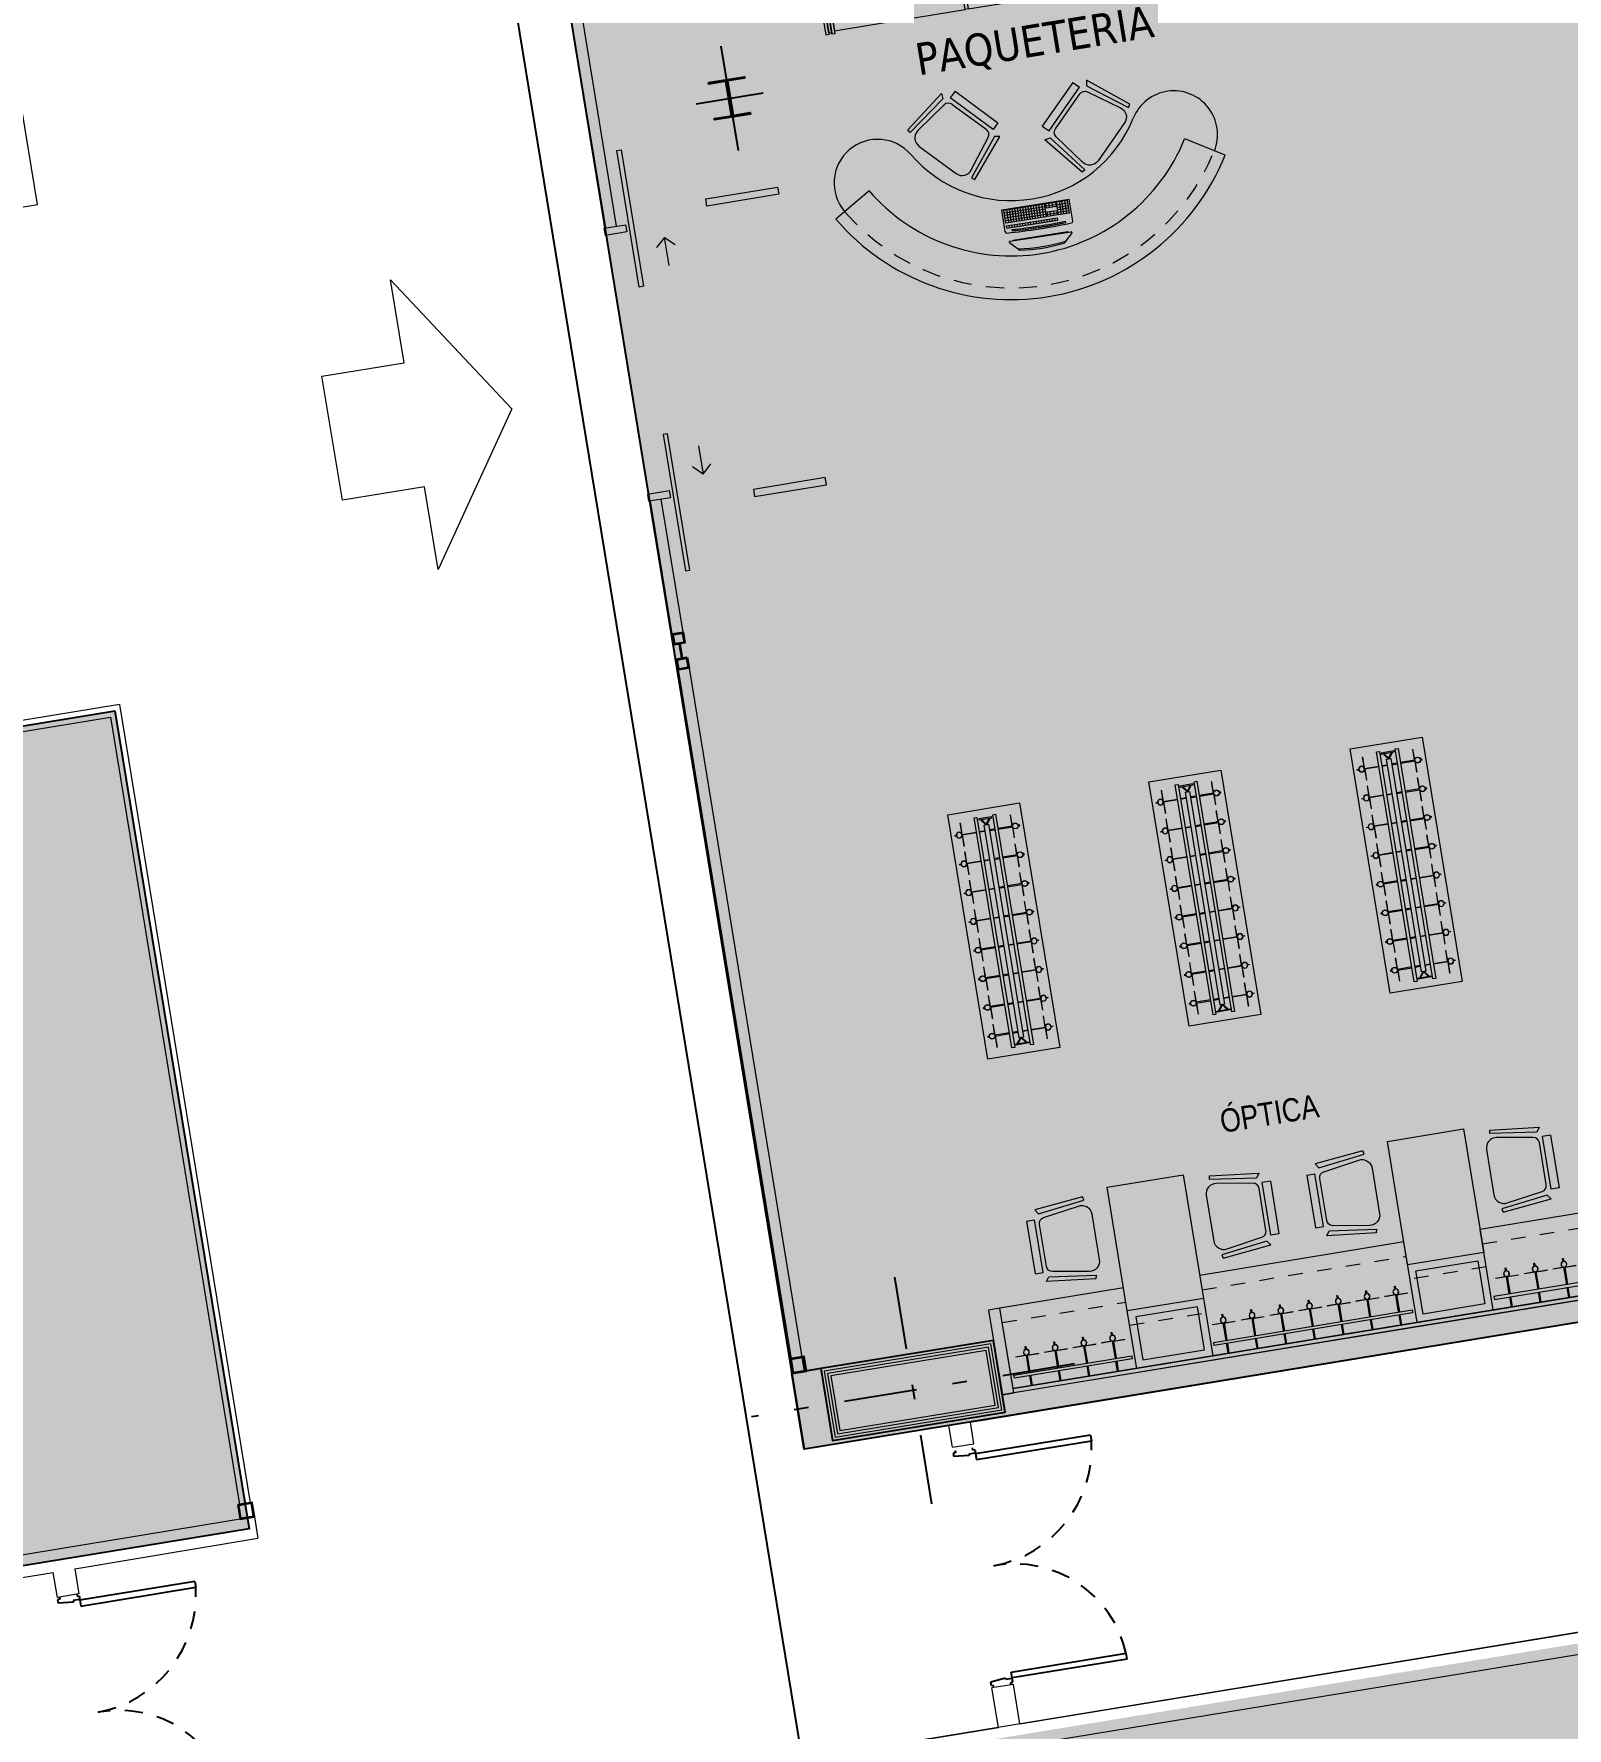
# Model space of a CAD drawing. Header units: metres. Extents: x 2 to 659295185, y -28 to 1124222152.
# Drawn here: x 655550.69 to 655561.21, y 1126580.83 to 1126592.46 of the extents above; entities that cross this region are included whole.
import ezdxf

# ---------------------------------------------------------------- set-up
doc = ezdxf.new("R2010")
doc.units = ezdxf.units.M
doc.header["$MEASUREMENT"] = 0
for name, pattern in [('CCSM_C1_CUERPO BJ$0$CONTINUA', [0]), ('CCSM_C1_CUERPO BJ$0$HIDDEN2', [0.1875, 0.125, -0.0625]), ('CCSM_C1_CUERPO CK$0$CONTINUA', [0]), ('CCSM_C1_CUERPO HP$0$CONTINUA', [0]), ('CCSM_XREF_ESTRUCTURA15$0$DASHDOT', [1, 0.5, -0.25, 0, -0.25]), ('CONTINUA', [0]), ('DASHDOT', [1, 0.5, -0.25, 0, -0.25]), ('HIDDEN', [0.375, 0.25, -0.125]), ('HIDDEN2', [0.1875, 0.125, -0.0625])]:
    doc.linetypes.add(name, pattern=pattern)
doc.layers.get('0').update_dxf_attribs({"linetype": 'CONTINUOUS'})
for name, color, linetype, lineweight in [('0-ESCALERAS', 100, 'CONTINUOUS', 9), ('LC-EQUIPOS', 12, 'CONTINUOUS', 13), ('LC-MUEBLE MADERA', 12, 'CONTINUOUS', 9), ('LC-TEXTOS', 12, 'CONTINUOUS', 13), ('LOCALES ASIGNADOS', 41, 'DASHDOT', 0), ('XREF_LAYOUT LOCATEL LA MARRON_31 03 08$0$LC-ACCESORIOS', 7, 'CONTINUOUS', 5)]:
    doc.layers.add(name, color=color, linetype=linetype, lineweight=lineweight)
for name, color, linetype in [('A-COLUMNAS MEZZ', 1, 'CONTINUA'), ('A-PARED', 2, 'CONTINUA'), ('CCSM_C1_CUERPO BJ$0$A-AREAS COMERCIALES', 151, 'CONTINUOUS'), ('CCSM_C1_CUERPO BJ$0$A-FRENTE DE LOCAL', 4, 'CONTINUOUS'), ('CCSM_C1_CUERPO BJ$0$A-PARED', 2, 'CCSM_C1_CUERPO BJ$0$CONTINUA'), ('CCSM_C1_CUERPO BJ$0$A-PUERTA', 5, 'CCSM_C1_CUERPO BJ$0$CONTINUA'), ('CCSM_C1_CUERPO CK$0$A-FRENTE DE LOCAL', 4, 'CONTINUOUS'), ('CCSM_C1_CUERPO CK$0$A-PARED', 2, 'CCSM_C1_CUERPO CK$0$CONTINUA'), ('CCSM_C1_CUERPO HP$0$A-MARCOS LOCALES', 4, 'CONTINUOUS'), ('CCSM_C1_CUERPO HP$0$A-PARED', 2, 'CCSM_C1_CUERPO HP$0$CONTINUA'), ('E-CB-COLUMNA', 2, 'CONTINUOUS'), ('E-eje columna', 9, 'CCSM_XREF_ESTRUCTURA15$0$DASHDOT'), ('PA', 2, 'CONTINUOUS'), ('TERRENO DE TABACALERA', 50, 'CONTINUOUS'), ('XREF_LAYOUT LOCATEL LA MARRON_31 03 08$0$CC-PUERTAS', 4, 'CONTINUOUS')]:
    doc.layers.add(name, color=color, linetype=linetype)
doc.styles.add('LAURA', font='ARIALN.TTF')
doc.styles.get("Standard").update_dxf_attribs({"font": 'tahoma.ttf'})

# ---------------------------------------------------------------- blocks, each defined once
blk = doc.blocks.new('CCSM_C1_CUERPO BJ$0$P. Doble 180+')
for p, q in [((-0.138, 1.75), (-0.153, 1.75)), ((-0.153, 1.75), (-0.153, 1.725)), ((-0.138, 1.765), (-0.138, 1.75)), ((-0.018, 1.765), (-0.018, 1.75)), ((-0.018, 1.75), (-0.003, 1.75)), ((-0.003, 1.75), (-0.003, 1.725)), ((-0.953, 1.72), (-0.153, 1.72)), ((-0.953, 1.72), (-0.953, 1.68)), ((-0.153, 1.68), (-0.953, 1.68)), ((-0.153, 1.725), (-0.108, 1.725)), ((-0.153, 1.72), (-0.153, 1.68)), ((-0.108, 1.715), (-0.003, 1.726)), ((-0.108, 1.725), (-0.108, 1.715)), ((-0.153, 0.201), (-0.953, 0.201)), ((-0.953, 0.161), (-0.953, 0.201)), ((-0.953, 0.161), (-0.953, 0.201)), ((-0.953, 0.161), (-0.153, 0.161)), ((-0.153, 0.161), (-0.153, 0.201)), ((-0.153, 0.156), (-0.108, 0.156)), ((-0.153, 0.131), (-0.153, 0.156)), ((-0.138, 0.131), (-0.153, 0.131)), ((-0.138, 0.116), (-0.138, 0.131)), ((-0.108, 0.166), (-0.003, 0.156)), ((-0.108, 0.156), (-0.108, 0.166)), ((-0.018, 0.116), (-0.018, 0.131)), ((-0.018, 0.131), (-0.003, 0.131)), ((-0.003, 0.131), (-0.003, 0.156))]:
    blk.add_line(p, q)
at = {"color": 8, "linetype": 'CCSM_C1_CUERPO BJ$0$HIDDEN2'}
for centre, radius, start, end in [((-0.168, 1.726), 0.786, 183.0679, 271.0767), ((-0.135, 0.118), 0.822, 91.2277, 174.0069)]:
    blk.add_arc(centre, radius, start, end, dxfattribs=at)
blk = doc.blocks.new('Columna')
at = {"layer": 'A-PARED', "color": 0, "linetype": 'DASHDOT', "ltscale": 1.5}
blk.add_line((492.48, -544.392), (492.48, -543.668), dxfattribs=at)
at = {"layer": 'A-PARED', "color": 0, "linetype": 'DASHDOT'}
blk.add_line((492.713, -544.03), (492.246, -544.03), dxfattribs=at)
at = {"layer": 'A-PARED', "color": 6, "ltscale": 0.01}
blk.add_lwpolyline([(492.605, -544.16), (492.355, -544.16), (492.355, -544.15), (492.475, -544.15), (492.475, -543.91), (492.355, -543.91), (492.355, -543.9), (492.605, -543.9), (492.605, -543.91), (492.485, -543.91), (492.485, -544.15), (492.605, -544.15)], close=True, dxfattribs=at)
blk = doc.blocks.new('COLUM REC 120x50 mid')
blk.add_lwpolyline([(-0.25, 0.6), (-0.25, -0.6), (0.25, -0.6), (0.25, 0.6)], close=True)
at = {"layer": 'E-eje columna'}
for p, q in [((0, 1.124), (0, -1.124)), ((-0.789, 0), (0.789, 0))]:
    blk.add_line(p, q, dxfattribs=at)
blk = doc.blocks.new('4X4')
at = {"layer": 'CCSM_C1_CUERPO HP$0$A-MARCOS LOCALES'}
for points in [[(72.9, -0.215), (73, -0.215), (73, -0.115), (72.9, -0.115)], [(72.905, -0.21), (72.995, -0.21), (72.995, -0.12), (72.905, -0.12)]]:
    blk.add_lwpolyline(points, close=True, dxfattribs=at)
blk = doc.blocks.new('TUBO3X3')
at = {"layer": 'CCSM_C1_CUERPO HP$0$A-MARCOS LOCALES'}
for points in [[(-0.05, 0.012), (0.025, 0.012), (0.025, 0.087), (-0.05, 0.087)], [(-0.045, 0.017), (0.02, 0.017), (0.02, 0.082), (-0.045, 0.082)]]:
    blk.add_lwpolyline(points, close=True, dxfattribs=at)
blk = doc.blocks.new('SEPARADOR MINILOCAL')
at = {"layer": 'CCSM_C1_CUERPO HP$0$A-MARCOS LOCALES'}
for p, q in [((0.538, -0.043), (0.638, -0.043)), ((0.538, -0.048), (0.638, -0.048))]:
    blk.add_line(p, q, dxfattribs=at)
for p in [(0.513, -0.095), (0.688, -0.095)]:
    blk.add_blockref('TUBO3X3', p, dxfattribs=at)
blk = doc.blocks.new('AA18B')
for p, q in [((-1, 0.406), (-0.875, 0.406)), ((-1, -0.406), (-1, 0.406)), ((-0.875, 0.406), (-0.875, -0.406)), ((-0.812, 0.325), (-0.812, -0.325)), ((-0.181, 0.506), (-0.734, 0.417)), ((0, -0.352), (0, 0.352)), ((-1, -0.406), (-0.875, -0.406)), ((-0.734, -0.417), (-0.181, -0.506))]:
    blk.add_line(p, q)
for centre, radius, start, end in [((-0.719, 0.325), 0.0938, 99.1102, 180), ((-0.156, 0.352), 0.156, 0, 99.1102), ((-0.719, -0.325), 0.0938, 180, 260.8898), ((-0.156, -0.352), 0.156, 260.8898, 0)]:
    blk.add_arc(centre, radius, start, end)
blk = doc.blocks.new('SILLAS')
for p, q in [((-0.126, 0.44), (-0.15, 0.435)), ((-0.15, 0.435), (-0.114, 0.097)), ((-0.083, 0.119), (-0.126, 0.44)), ((0.355, 0.119), (0.397, 0.44)), ((0.421, 0.435), (0.385, 0.097)), ((0.397, 0.44), (0.421, 0.435)), ((-0.114, 0.097), (-0.083, 0.119)), ((0.385, 0.097), (0.355, 0.119))]:
    blk.add_line(p, q)
at = {"extrusion": (0, 0, -1), "xscale": 0.4502390087509411, "yscale": 0.4502390087509411, "zscale": -0.4502390083395472, "rotation": 90}
blk.add_blockref('AA18B', (-0.136, 0.479), dxfattribs=at)
blk = doc.blocks.new('gancho')
for p, q in [((697.223, 1354.338, -1.254), (697.223, 1354.416, -1.254)), ((697.224, 1354.416, -1.254), (697.223, 1354.416, -1.254)), ((697.224, 1354.338, -1.254), (697.224, 1354.416, -1.254)), ((697.084, 1354.338, -1.254), (697.014, 1354.338, -1.254)), ((697.014, 1354.333, -1.254), (697.084, 1354.333, -1.254)), ((697.224, 1354.338, -1.254), (697.104, 1354.338, -1.254)), ((697.104, 1354.333, -1.254), (697.224, 1354.333, -1.254)), ((697.223, 1354.333, -1.254), (697.223, 1354.256, -1.254)), ((697.224, 1354.333, -1.254), (697.224, 1354.256, -1.254)), ((697.284, 1354.338, -1.254), (697.264, 1354.338, -1.254)), ((697.264, 1354.333, -1.254), (697.284, 1354.333, -1.254)), ((697.284, 1354.333, -1.254), (697.284, 1354.338, -1.254)), ((697.224, 1354.256, -1.254), (697.223, 1354.256, -1.254))]:
    blk.add_line(p, q)
for radius in [0.02, 0.019]:
    blk.add_circle((697.244, 1354.336, -1.254), radius)
blk = doc.blocks.new('optica mueble')
for p, q in [((118.161, 39.131), (119.021, 39.131)), ((118.161, 38.571), (118.161, 39.131)), ((119.021, 38.571), (119.021, 39.131)), ((119.551, 38.571), (119.551, 39.131)), ((119.551, 39.131), (120.971, 39.131)), ((121.501, 39.131), (122.361, 39.131)), ((122.361, 38.571), (122.361, 39.131)), ((121.501, 38.571), (121.501, 38.971)), ((118.161, 38.571), (122.361, 38.571))]:
    blk.add_line(p, q)
at = {"linetype": 'HIDDEN', "ltscale": 0.1}
for p, q in [((119.021, 39.031), (118.161, 39.031)), ((122.361, 39.031), (121.501, 39.031)), ((119.021, 38.871), (119.551, 38.871)), ((121.501, 38.871), (120.971, 38.871))]:
    blk.add_line(p, q, dxfattribs=at)
at = {"linetype": 'HIDDEN', "ltscale": 0.008}
blk.add_line((120.971, 39.031), (119.551, 39.031), dxfattribs=at)
for points in [[(119.021, 38.971), (119.551, 38.971), (119.551, 39.831), (119.021, 39.831)], [(120.971, 38.971), (121.501, 38.971), (121.501, 39.831), (120.971, 39.831)], [(118.081, 38.541), (118.081, 39.131), (118.161, 39.131), (118.161, 38.541)], [(122.361, 38.541), (122.361, 39.131), (122.441, 39.131), (122.441, 38.541)], [(118.181, 38.641), (118.181, 38.661), (119.001, 38.661), (119.001, 38.641)], [(120.951, 38.641), (120.951, 38.661), (119.571, 38.661), (119.571, 38.641)], [(122.341, 38.661), (121.521, 38.661), (121.521, 38.641), (122.341, 38.641)], [(122.361, 38.571), (118.161, 38.571), (118.161, 38.541), (122.361, 38.541)]]:
    blk.add_lwpolyline(points, close=True)
for points in [[(119.071, 38.921), (119.071, 38.621), (119.501, 38.621), (119.501, 38.921), (119.071, 38.921)], [(120.971, 38.971), (120.971, 38.571)], [(121.451, 38.921), (121.451, 38.621), (121.021, 38.621), (121.021, 38.921), (121.451, 38.921)]]:
    blk.add_lwpolyline(points)
for name, p, rotation in [('SILLAS', (118.409, 39.644, -1.046), 270), ('SILLAS', (120.359, 39.644, -1.046), 270), ('gancho', (1472.627, -658.442, 1.254), 90), ('gancho', (1472.827, -658.442, 1.254), 90), ('gancho', (1473.027, -658.442, 1.254), 90), ('gancho', (1473.227, -658.442, 1.254), 90), ('gancho', (1473.997, -658.442, 1.254), 90), ('gancho', (1474.197, -658.442, 1.254), 90), ('gancho', (1474.397, -658.442, 1.254), 90), ('gancho', (1474.597, -658.442, 1.254), 90), ('gancho', (1474.797, -658.442, 1.254), 90), ('gancho', (1474.997, -658.442, 1.254), 90), ('gancho', (1475.197, -658.442, 1.254), 90), ('gancho', (1475.967, -658.442, 1.254), 90), ('gancho', (1476.167, -658.442, 1.254), 90), ('gancho', (1476.367, -658.442, 1.254), 90), ('gancho', (1476.567, -658.442, 1.254), 90)]:
    blk.add_blockref(name, p, dxfattribs=dict(rotation=rotation))
at = {"xscale": -1, "rotation": 90}
for p in [(120.163, 39.644, -1.046), (122.113, 39.644, -1.046)]:
    blk.add_blockref('SILLAS', p, dxfattribs=at)
blk = doc.blocks.new('gancho2')
for p, q in [((699.232, 1358.376, -1.254), (699.227, 1358.376, -1.254)), ((699.227, 1358.376, -1.254), (699.227, 1358.365, -1.254)), ((699.232, 1358.365, -1.254), (699.232, 1358.376, -1.254)), ((699.227, 1358.326, -1.254), (699.149, 1358.326, -1.254)), ((699.149, 1358.326, -1.254), (699.149, 1358.325, -1.254)), ((699.227, 1358.325, -1.254), (699.149, 1358.325, -1.254)), ((699.227, 1358.326, -1.254), (699.227, 1358.226, -1.254)), ((699.232, 1358.326, -1.254), (699.309, 1358.326, -1.254)), ((699.232, 1358.226, -1.254), (699.232, 1358.326, -1.254)), ((699.232, 1358.325, -1.254), (699.309, 1358.325, -1.254)), ((699.309, 1358.326, -1.254), (699.309, 1358.325, -1.254)), ((699.227, 1358.206, -1.254), (699.227, 1358.166, -1.254)), ((699.232, 1358.166, -1.254), (699.232, 1358.206, -1.254))]:
    blk.add_line(p, q)
for radius in [0.02, 0.019]:
    blk.add_circle((699.229, 1358.346, -1.254), radius)
blk = doc.blocks.new('góndola paquetería')
for p, q in [((-1.631, -0.217), (-1.591, -0.247)), ((-1.631, -0.217), (-1.591, -0.247)), ((-0.072, -0.217), (-0.111, -0.247)), ((-0.072, -0.217), (-0.111, -0.247)), ((-1.631, -0.283), (-1.591, -0.253)), ((-1.631, -0.283), (-1.591, -0.253)), ((-0.072, -0.283), (-0.111, -0.253)), ((-0.072, -0.283), (-0.111, -0.253))]:
    blk.add_line(p, q)
for points in [[(0, 0), (0, -0.5), (-1.701, -0.5), (-1.701, 0)], [(0, 0), (0, -0.5), (-1.701, -0.5), (-1.701, 0)], [(-0.05, -0.175), (-0.05, -0.195), (-1.651, -0.195), (-1.651, -0.175)], [(-0.05, -0.175), (-0.05, -0.195), (-1.651, -0.195), (-1.651, -0.175)], [(-1.638, -0.205), (-1.638, -0.295), (-1.631, -0.295), (-1.631, -0.205)], [(-1.638, -0.205), (-1.638, -0.295), (-1.631, -0.295), (-1.631, -0.205)], [(-0.065, -0.205), (-0.065, -0.295), (-0.072, -0.295), (-0.072, -0.205)], [(-0.065, -0.205), (-0.065, -0.295), (-0.072, -0.295), (-0.072, -0.205)], [(-0.05, -0.305), (-0.05, -0.325), (-1.651, -0.325), (-1.651, -0.305)], [(-0.05, -0.305), (-0.05, -0.325), (-1.651, -0.325), (-1.651, -0.305)], [(-0.11, -0.235), (-0.11, -0.265), (-1.591, -0.265), (-1.591, -0.235)], [(-0.11, -0.235), (-0.11, -0.265), (-1.591, -0.265), (-1.591, -0.235)]]:
    blk.add_lwpolyline(points, close=True)
for points in [[(-1.631, -0.277), (-1.595, -0.25), (-1.631, -0.223)], [(-1.631, -0.277), (-1.595, -0.25), (-1.631, -0.223)], [(-0.072, -0.277), (-0.107, -0.25), (-0.072, -0.223)], [(-0.072, -0.277), (-0.107, -0.25), (-0.072, -0.223)]]:
    blk.add_lwpolyline(points)
at = {"extrusion": (0, 0, -1), "xscale": -1, "zscale": -1}
for p in [(700.779, -1358.401, -4.879), (700.779, -1358.401, -4.879), (700.579, -1358.401, -4.879), (700.579, -1358.401, -4.879), (700.379, -1358.401, -4.879), (700.379, -1358.401, -4.879), (700.179, -1358.401, -4.879), (700.179, -1358.401, -4.879)]:
    blk.add_blockref('gancho2', p, dxfattribs=at)
at = {"xscale": -1}
for p in [(698.479, -1358.401, 4.879), (698.479, -1358.401, 4.879), (698.678, -1358.401, 4.879), (698.678, -1358.401, 4.879), (698.878, -1358.401, 4.879), (698.878, -1358.401, 4.879), (699.078, -1358.401, 4.879), (699.078, -1358.401, 4.879)]:
    blk.add_blockref('gancho2', p, dxfattribs=at)
at = {"xscale": -1, "rotation": 180.0000000038204}
for p in [(-700.779, 1357.901, 4.879), (-700.779, 1357.901, 4.879), (-700.579, 1357.901, 4.879), (-700.579, 1357.901, 4.879), (-700.379, 1357.901, 4.879), (-700.379, 1357.901, 4.879), (-700.179, 1357.901, 4.879), (-700.179, 1357.901, 4.879)]:
    blk.add_blockref('gancho2', p, dxfattribs=at)
at = {"extrusion": (0, 0, -1), "xscale": -1, "zscale": -1, "rotation": 179.9999999961798}
for p in [(-698.479, 1357.901, -4.879), (-698.479, 1357.901, -4.879), (-698.678, 1357.901, -4.879), (-698.678, 1357.901, -4.879), (-698.878, 1357.901, -4.879), (-698.878, 1357.901, -4.879), (-699.078, 1357.901, -4.879), (-699.078, 1357.901, -4.879)]:
    blk.add_blockref('gancho2', p, dxfattribs=at)
blk = doc.blocks.new('SILLAS GRAL')
for p, q in [((-0.262, 0.411), (-0.286, 0.406)), ((-0.286, 0.406), (-0.249, 0.068)), ((-0.219, 0.09), (-0.262, 0.411)), ((0.219, 0.09), (0.262, 0.411)), ((0.286, 0.406), (0.249, 0.068)), ((0.262, 0.411), (0.286, 0.406)), ((-0.249, 0.068), (-0.219, 0.09)), ((0.249, 0.068), (0.219, 0.09))]:
    blk.add_line(p, q)
at = {"xscale": 0.4502390087582171, "yscale": 0.4502390087582171, "zscale": 0.4502390087582171, "rotation": 90}
blk.add_blockref('AA18B', (0, 0.45), dxfattribs=at)
blk = doc.blocks.new('pantalla y teclado')
at = {"layer": 'LC-EQUIPOS'}
for p, q in [((-0.216, -0.072), (-0.154, -0.01)), ((0.213, -0.08), (-0.213, -0.08)), ((-0.19, -0.085), (-0.19, -0.08)), ((0.19, -0.085), (-0.19, -0.085)), ((0.216, -0.072), (0.154, -0.01)), ((0.19, -0.085), (0.19, -0.08)), ((-0.22, -0.208), (-0.146, -0.208)), ((-0.22, -0.298), (-0.22, -0.208)), ((-0.146, -0.226), (-0.22, -0.226)), ((-0.202, -0.208), (-0.202, -0.298)), ((-0.186, -0.147), (-0.186, -0.157)), ((-0.183, -0.208), (-0.183, -0.298)), ((-0.168, -0.146), (-0.167, -0.156)), ((-0.165, -0.208), (-0.165, -0.298)), ((-0.149, -0.146), (-0.149, -0.156)), ((-0.146, -0.208), (-0.146, -0.298)), ((-0.137, -0.208), (-0.07, -0.208)), ((-0.137, -0.24), (-0.137, -0.208)), ((-0.07, -0.224), (-0.137, -0.224)), ((0.22, -0.173), (-0.135, -0.173)), ((-0.135, -0.173), (-0.135, -0.188)), ((0.22, -0.188), (-0.135, -0.188)), ((-0.13, -0.145), (-0.13, -0.155)), ((-0.116, -0.173), (-0.116, -0.188)), ((-0.115, -0.208), (-0.115, -0.24)), ((-0.112, -0.144), (-0.112, -0.154)), ((-0.098, -0.173), (-0.098, -0.188)), ((-0.093, -0.144), (-0.093, -0.154)), ((-0.092, -0.208), (-0.092, -0.24)), ((-0.079, -0.173), (-0.079, -0.188)), ((-0.075, -0.143), (-0.075, -0.153)), ((-0.07, -0.208), (-0.07, -0.24)), ((-0.06, -0.173), (-0.06, -0.188)), ((-0.06, -0.208), (0.22, -0.208)), ((-0.06, -0.298), (-0.06, -0.208)), ((0.22, -0.226), (-0.06, -0.226)), ((-0.056, -0.143), (-0.056, -0.153)), ((-0.042, -0.173), (-0.042, -0.188)), ((-0.042, -0.208), (-0.042, -0.298)), ((-0.038, -0.143), (-0.037, -0.153)), ((-0.023, -0.173), (-0.023, -0.188)), ((-0.023, -0.208), (-0.023, -0.298)), ((-0.019, -0.143), (-0.019, -0.153)), ((-0.004, -0.173), (-0.004, -0.188)), ((-0.004, -0.208), (-0.004, -0.298)), ((0, -0.143), (0, -0.153)), ((0.014, -0.173), (0.014, -0.188)), ((0.014, -0.208), (0.014, -0.298)), ((0.018, -0.143), (0.018, -0.153)), ((0.033, -0.173), (0.033, -0.188)), ((0.033, -0.208), (0.033, -0.298)), ((0.037, -0.143), (0.037, -0.153)), ((0.052, -0.173), (0.052, -0.188)), ((0.052, -0.208), (0.052, -0.298)), ((0.055, -0.143), (0.055, -0.153)), ((0.07, -0.173), (0.07, -0.188)), ((0.07, -0.208), (0.07, -0.298)), ((0.074, -0.143), (0.074, -0.153)), ((0.089, -0.173), (0.089, -0.188)), ((0.089, -0.208), (0.089, -0.298)), ((0.093, -0.144), (0.092, -0.154)), ((0.108, -0.173), (0.108, -0.188)), ((0.108, -0.208), (0.108, -0.298)), ((0.111, -0.144), (0.111, -0.154)), ((0.126, -0.173), (0.126, -0.188)), ((0.126, -0.208), (0.126, -0.298)), ((0.13, -0.145), (0.129, -0.155)), ((0.145, -0.173), (0.145, -0.188)), ((0.145, -0.208), (0.145, -0.298)), ((0.148, -0.146), (0.148, -0.156)), ((0.164, -0.173), (0.164, -0.188)), ((0.164, -0.208), (0.164, -0.298)), ((0.167, -0.146), (0.166, -0.156)), ((0.182, -0.173), (0.182, -0.188)), ((0.182, -0.208), (0.182, -0.298)), ((0.185, -0.147), (0.185, -0.157)), ((0.201, -0.173), (0.201, -0.188)), ((0.201, -0.208), (0.201, -0.298)), ((0.22, -0.173), (0.22, -0.188)), ((0.22, -0.208), (0.22, -0.298)), ((0.235, -0.303), (-0.235, -0.303)), ((-0.146, -0.244), (-0.22, -0.244)), ((-0.146, -0.262), (-0.22, -0.262)), ((-0.146, -0.28), (-0.22, -0.28)), ((-0.146, -0.298), (-0.22, -0.298)), ((-0.07, -0.24), (-0.137, -0.24)), ((-0.137, -0.266), (-0.07, -0.266)), ((-0.137, -0.298), (-0.137, -0.266)), ((-0.07, -0.282), (-0.137, -0.282)), ((-0.07, -0.298), (-0.137, -0.298)), ((-0.115, -0.266), (-0.115, -0.298)), ((-0.092, -0.266), (-0.092, -0.298)), ((-0.07, -0.266), (-0.07, -0.298)), ((0.22, -0.244), (-0.06, -0.244)), ((0.22, -0.262), (-0.06, -0.262)), ((0.22, -0.28), (-0.06, -0.28)), ((0.22, -0.298), (-0.06, -0.298))]:
    blk.add_line(p, q, dxfattribs=at)
for points in [[(-0.235, -0.149), (-0.235, -0.303)], [(0.235, -0.149), (0.235, -0.303)]]:
    blk.add_lwpolyline(points, dxfattribs=at)
for centre, radius, start, end in [((0, -1.228), 1.228, 82.7836, 97.2164), ((-0.213, -0.075), 0.005, 135, 270), ((0, -1.238), 1.228, 82.2419, 97.7581), ((0.213, -0.075), 0.005, 270, 45), ((-0.225, -0.149), 0.01, 93.3954, 180), ((0, -3.942), 3.809, 86.6046, 93.3954), ((0, -3.952), 3.809, 87.2046, 92.7954), ((0, -3.962), 3.809, 87.2119, 92.7881), ((0.225, -0.149), 0.01, 0, 86.6046)]:
    blk.add_arc(centre, radius, start, end, dxfattribs=at)
blk = doc.blocks.new('atencion al cliente')
at = {"elevation": 0.109}
for points in [[(1727.287, 1726.304), (1727.543, 1726.459)], [(1729.996, 1726.304), (1729.74, 1726.459)]]:
    blk.add_lwpolyline(points, dxfattribs=at)
for centre, radius, start, end in [((1727.611, 1726.501, 0.109), 0.3, 31.2871, 211.2871), ((1729.671, 1726.501, 0.109), 0.3, 328.7129, 148.7129), ((1728.641, 1727.127, 0.109), 0.905, 211.2871, 328.7129), ((1728.641, 1727.127, 0.109), 1.285, 211.2871, 328.7129), ((1728.641, 1727.127, 0.109), 1.585, 211.2871, 328.7129)]:
    blk.add_arc(centre, radius, start, end)
at = {"linetype": 'HIDDEN2'}
blk.add_arc((1728.641, 1727.127, 0.109), 1.505, 211.2871, 328.7129, dxfattribs=at)
at = {"layer": 'LC-EQUIPOS', "extrusion": (0, 0, -1), "xscale": -1, "zscale": -1, "rotation": 225.7047533518178}
blk.add_blockref('SILLAS GRAL', (-1728.364, 1726.906), dxfattribs=at)
at = {"layer": 'LC-EQUIPOS', "extrusion": (0, 0, -1), "zscale": -1.000000000000021, "rotation": 134.2952466479591}
blk.add_blockref('SILLAS GRAL', (-1728.917, 1726.835, -0.109), dxfattribs=at)
at = {"layer": 'LC-EQUIPOS', "rotation": 179.6057127924184}
blk.add_blockref('pantalla y teclado', (1728.654, 1725.878, 0.367), dxfattribs=at)
blk = doc.blocks.new('paquetería')
at = {"ltscale": 0.5}
for points in [[(1727.426, 1727.961), (1727.446, 1727.961), (1727.446, 1727.561), (1727.426, 1727.561)], [(1727.466, 1727.571), (1727.446, 1727.571), (1727.446, 1727.961), (1727.466, 1727.961)], [(1727.466, 1727.961), (1727.486, 1727.961), (1727.486, 1727.561), (1727.466, 1727.561)], [(1727.486, 1727.581), (1727.936, 1727.581), (1727.936, 1727.961), (1727.486, 1727.961)]]:
    blk.add_lwpolyline(points, close=True, dxfattribs=at)
at = {"elevation": 0.109}
for points in [[(1727.936, 1727.961), (1727.956, 1727.961), (1727.956, 1727.581), (1727.936, 1727.581)], [(1728.396, 1727.961), (1728.416, 1727.961), (1728.416, 1727.581), (1728.396, 1727.581)], [(1728.866, 1727.961), (1728.886, 1727.961), (1728.886, 1727.581), (1728.866, 1727.581)], [(1729.336, 1727.961), (1729.356, 1727.961), (1729.356, 1727.581), (1729.336, 1727.581)]]:
    blk.add_lwpolyline(points, close=True, dxfattribs=at)
at = {"ltscale": 0.5, "elevation": 0.109}
for points in [[(1727.956, 1727.581), (1728.396, 1727.581), (1728.396, 1727.961), (1727.956, 1727.961)], [(1728.416, 1727.581), (1728.866, 1727.581), (1728.866, 1727.961), (1728.416, 1727.961)], [(1728.886, 1727.581), (1729.336, 1727.581), (1729.336, 1727.961), (1728.886, 1727.961)], [(1729.356, 1727.581), (1729.806, 1727.581), (1729.806, 1727.961), (1729.356, 1727.961)], [(1729.806, 1727.961), (1729.826, 1727.961), (1729.826, 1727.561), (1729.806, 1727.561)], [(1729.846, 1727.571), (1729.826, 1727.571), (1729.826, 1727.961), (1729.846, 1727.961)], [(1729.846, 1727.961), (1729.866, 1727.961), (1729.866, 1727.561), (1729.846, 1727.561)], [(1730.416, 1727.411), (1730.416, 1727.961), (1729.866, 1727.961), (1729.866, 1727.411)]]:
    blk.add_lwpolyline(points, close=True, dxfattribs=at)

msp = doc.modelspace()

# ---------------------------------------------------------------- hatches: boundary and pattern name
at = {"layer": 'LOCALES ASIGNADOS'}
for color, points in [(256, [(655573.6331, 1126634.5074), (655553.8917, 1126631.272), (655555.8356, 1126619.4144), (655554.4093, 1126619.1806), (655558.2966, 1126595.4672), (655554.0154, 1126594.7654), (655555.9762, 1126582.7407), (655581.4343, 1126586.9137)]), (4, [(655551.2415, 1126587.8118), (655547.9356, 1126587.27), (655548.8562, 1126581.6535), (655552.1621, 1126582.1954)]), (256, [(655563.7742, 1126581.815), (655556.3702, 1126580.6014), (655557.0401, 1126576.5144), (655562.8624, 1126577.4687), (655562.7311, 1126578.2697), (655564.3129, 1126578.5289)])]:
    msp.add_hatch(color=color, dxfattribs=at).paths.add_polyline_path(points)

# ---------------------------------------------------------------- linework, layer by layer
for points in [[(655553.8917, 1126631.272), (655573.6331, 1126634.5074), (655581.4343, 1126586.9137), (655555.9762, 1126582.7407), (655554.0154, 1126594.7654), (655558.2966, 1126595.4672), (655554.4093, 1126619.1806), (655555.8356, 1126619.4144), (655553.8917, 1126631.272)], [(655551.2415, 1126587.8119), (655552.1621, 1126582.1954), (655548.8562, 1126581.6535), (655547.9356, 1126587.27), (655551.2415, 1126587.8119)]]:
    msp.add_lwpolyline(points)
at = {"layer": '0-ESCALERAS', "color": 3, "lineweight": 5}
msp.add_lwpolyline([(655553.1337, 1126590.771), (655553.9676, 1126589.8862), (655553.4597, 1126588.7815), (655553.3666, 1126589.35), (655552.803, 1126589.2576), (655552.6632, 1126590.1102), (655553.2268, 1126590.2026)], close=True, dxfattribs=at)
msp.add_lwpolyline([(655553.1337, 1126590.771), (655553.9676, 1126589.8862), (655553.4597, 1126588.7815), (655553.3666, 1126589.35), (655552.803, 1126589.2576), (655552.6632, 1126590.1102), (655553.2268, 1126590.2026)], close=True, dxfattribs=at)
at = {"layer": 'A-COLUMNAS MEZZ', "color": 6, "lineweight": 5}
for points in [[(655556.1693, 1126582.8013), (655557.3535, 1126582.9954), (655557.2726, 1126583.4888), (655556.0884, 1126583.2947)], [(655556.1858, 1126582.8242), (655557.3305, 1126583.0119), (655557.2561, 1126583.4658), (655556.1114, 1126583.2782)], [(655556.2023, 1126582.8472), (655557.3076, 1126583.0284), (655557.2396, 1126583.4428), (655556.1344, 1126583.2617)], [(655556.2188, 1126582.8702), (655557.2846, 1126583.0449), (655557.2231, 1126583.4199), (655556.1574, 1126583.2452)]]:
    msp.add_lwpolyline(points, close=True, dxfattribs=at)
at = {"layer": 'A-PARED', "lineweight": 5}
for p, q in [((655557.1153, 1126582.9276), (655581.4326, 1126586.9134)), ((655562.108, 1126583.898), (655560.2426, 1126583.5922)), ((655560.2426, 1126583.5922), (655557.3314, 1126583.1151)), ((655556.0884, 1126583.2947), (655555.8907, 1126583.2623)), ((655555.8907, 1126583.2623), (655555.9762, 1126582.7407)), ((655557.1396, 1126582.7794), (655557.1153, 1126582.9276)), ((655555.9762, 1126582.7407), (655556.9673, 1126582.9031)), ((655556.9916, 1126582.7551), (655556.9673, 1126582.9031)), ((655556.9916, 1126582.7551), (655557.1396, 1126582.7794))]:
    msp.add_line(p, q, dxfattribs=at)
at = {"layer": 'CCSM_C1_CUERPO BJ$0$A-AREAS COMERCIALES', "lineweight": 5}
for points in [[(655547.9356, 1126587.27), (655548.8562, 1126581.6535), (655552.1621, 1126582.1954), (655551.2415, 1126587.8119)], [(655562.8624, 1126577.4687), (655562.7311, 1126578.2697), (655564.3129, 1126578.5289), (655563.7621, 1126581.8891), (655556.3137, 1126580.6682), (655557.0401, 1126576.5144), (655562.8624, 1126577.4687)]]:
    msp.add_lwpolyline(points, close=True, dxfattribs=at)
at = {"layer": 'CCSM_C1_CUERPO BJ$0$A-FRENTE DE LOCAL', "lineweight": 5}
for points in [[(655550.7093, 1126591.2891), (655549.996, 1126595.641)], [(655548.0096, 1126587.2821), (655551.2415, 1126587.8119)], [(655551.2725, 1126587.8547), (655548.0529, 1126587.327)], [(655551.2725, 1126587.8547), (655552.1708, 1126582.3741)], [(655548.065, 1126587.253), (655551.2106, 1126587.7685)], [(655551.2106, 1126587.7685), (655552.0968, 1126582.362)]]:
    msp.add_lwpolyline(points, dxfattribs=at)
at = {"layer": 'CCSM_C1_CUERPO BJ$0$A-FRENTE DE LOCAL', "lineweight": 5, "elevation": 418.6742}
msp.add_lwpolyline([(655547.5964, 1126590.7788), (655550.7093, 1126591.2891)], dxfattribs=at)
at = {"layer": 'CCSM_C1_CUERPO BJ$0$A-PARED', "lineweight": 5}
for p, q in [((655552.1993, 1126582.2775), (655552.2236, 1126582.1294)), ((655550.9658, 1126581.9197), (655552.2236, 1126582.1294)), ((655544.934, 1126580.931), (655550.8178, 1126581.8954)), ((655550.8461, 1126581.7231), (655550.8178, 1126581.8954)), ((655550.9658, 1126581.9197), (655550.9941, 1126581.7474)), ((655550.9941, 1126581.7474), (655550.8461, 1126581.7231)), ((655557.4106, 1126581.1264), (655557.2626, 1126581.1021)), ((655557.455, 1126580.8553), (655557.4106, 1126581.1264))]:
    msp.add_line(p, q, dxfattribs=at)
for points in [[(655552.1993, 1126582.2775), (655548.9184, 1126581.7375), (655548.0157, 1126587.2449)], [(655557.455, 1126580.8553), (655567.613, 1126582.5203)]]:
    msp.add_lwpolyline(points, dxfattribs=at)
at = {"layer": 'CCSM_C1_CUERPO CK$0$A-FRENTE DE LOCAL', "lineweight": 5}
for p, q in [((655554.6856, 1126591.1402), (655553.1335, 1126600.6097)), ((655554.6116, 1126591.128), (655553.5293, 1126597.7308)), ((655555.0685, 1126588.3402), (655554.9189, 1126589.2531)), ((655555.1426, 1126588.3524), (655554.9929, 1126589.2652)), ((655555.109, 1126588.0935), (655555.9006, 1126583.2639)), ((655555.183, 1126588.1057), (655555.9746, 1126583.276))]:
    msp.add_line(p, q, dxfattribs=at)
at = {"layer": 'CCSM_C1_CUERPO CK$0$A-PARED', "lineweight": 5}
msp.add_line((655557.4534, 1126580.855), (655562.2544, 1126581.642), dxfattribs=at)
for points in [[(655556.338, 1126580.5202), (655563.7145, 1126581.7293), (655564.2288, 1126578.5912)], [(655556.3137, 1126580.6682), (655557.307, 1126580.831), (655557.2626, 1126581.1021)]]:
    msp.add_lwpolyline(points, dxfattribs=at)
at = {"layer": 'CCSM_C1_CUERPO HP$0$A-PARED'}
for p in [(655556.0884, 1126583.2947), (655555.974, 1126582.7405)]:
    msp.add_line(p, (655555.8886, 1126583.2619), dxfattribs=at)
at = {"layer": 'PA', "color": 7, "lineweight": 5}
for points in [[(655554.7162, 1126591.6648), (655554.8699, 1126590.7273), (655554.8403, 1126590.7224), (655554.6866, 1126591.6599)], [(655554.7162, 1126591.6648), (655554.8699, 1126590.7273), (655554.8403, 1126590.7224), (655554.6866, 1126591.6599)], [(655555.1894, 1126588.7778), (655555.0358, 1126589.7153), (655555.0062, 1126589.7105), (655555.1598, 1126588.773)], [(655555.1894, 1126588.7778), (655555.0358, 1126589.7153), (655555.0062, 1126589.7105), (655555.1598, 1126588.773)]]:
    msp.add_lwpolyline(points, close=True, dxfattribs=at)
at = {"layer": 'TERRENO DE TABACALERA', "lineweight": -3}
msp.add_line((655506, 1126886), (655577, 1126452), dxfattribs=at)
msp.add_lwpolyline([(655506, 1126886), (655577, 1126452), (655577, 1126452), (655590, 1126449), (656087, 1126341), (656087, 1126341), (656113, 1126403), (656125, 1126444), (656126, 1126472), (656121, 1126555), (656125, 1126569), (656147, 1126631), (656203, 1126760), (656210, 1126776)], dxfattribs=at)
at = {"layer": 'XREF_LAYOUT LOCATEL LA MARRON_31 03 08$0$CC-PUERTAS', "lineweight": 5}
for points in [[(655554.6089, 1126591.0769), (655554.6008, 1126591.1263), (655554.7476, 1126591.1503), (655554.7557, 1126591.101)], [(655554.6089, 1126591.0769), (655554.6008, 1126591.1263), (655554.7476, 1126591.1503), (655554.7557, 1126591.101)], [(655554.9082, 1126589.2513), (655554.9001, 1126589.3006), (655555.0469, 1126589.3247), (655555.0549, 1126589.2754)]]:
    msp.add_lwpolyline(points, close=True, dxfattribs=at)
at = {"layer": 'XREF_LAYOUT LOCATEL LA MARRON_31 03 08$0$LC-ACCESORIOS', "color": 12, "lineweight": 5}
for p, q in [((655555.014, 1126591.0635), (655554.9606, 1126590.993)), ((655555.014, 1126591.0635), (655554.9606, 1126590.993)), ((655555.0457, 1126590.8704), (655555.014, 1126591.0635)), ((655555.014, 1126591.0635), (655555.0871, 1126591.0138)), ((655555.0457, 1126590.8704), (655555.014, 1126591.0635)), ((655555.014, 1126591.0635), (655555.0871, 1126591.0138)), ((655555.2489, 1126589.6309), (655555.2805, 1126589.4378)), ((655555.2489, 1126589.6309), (655555.2805, 1126589.4378)), ((655555.2805, 1126589.4378), (655555.2074, 1126589.4875)), ((655555.2805, 1126589.4378), (655555.2074, 1126589.4875)), ((655555.2805, 1126589.4378), (655555.3339, 1126589.5083)), ((655555.2805, 1126589.4378), (655555.3339, 1126589.5083))]:
    msp.add_line(p, q, dxfattribs=at)
for points in [[(655555.7997, 1126591.3593), (655555.3063, 1126591.2784), (655555.2982, 1126591.3277), (655555.7917, 1126591.4086)], [(655555.7997, 1126591.3593), (655555.3063, 1126591.2784), (655555.2982, 1126591.3277), (655555.7917, 1126591.4086)], [(655556.1187, 1126589.4133), (655555.6253, 1126589.3324), (655555.6334, 1126589.2831), (655556.1268, 1126589.3639)], [(655556.1187, 1126589.4133), (655555.6253, 1126589.3324), (655555.6334, 1126589.2831), (655556.1268, 1126589.3639)]]:
    msp.add_lwpolyline(points, close=True, dxfattribs=at)

# ---------------------------------------------------------------- block references
at = {"layer": 'A-PARED', "color": 5, "lineweight": 5, "ltscale": 0.01, "rotation": 189.3084512403557}
msp.add_blockref('Columna', (656129.4527, 1126134.8105), dxfattribs=at)
at = {"layer": 'CCSM_C1_CUERPO BJ$0$A-PUERTA', "lineweight": 5, "rotation": 189.3084469144175}
for p in [(655556.9729, 1126582.8437), (655550.8239, 1126581.8381)]:
    msp.add_blockref('CCSM_C1_CUERPO BJ$0$P. Doble 180+', p, dxfattribs=at)
at = {"layer": 'CCSM_C1_CUERPO HP$0$A-MARCOS LOCALES', "xscale": -1, "rotation": 99.30873877885489}
msp.add_blockref('SEPARADOR MINILOCAL', (655554.9859, 1126588.7956), dxfattribs=at)
at = {"layer": 'CCSM_C1_CUERPO HP$0$A-PARED', "rotation": 279.3084464878665}
for p in [(655544.2951, 1126655.3358), (655540.505, 1126654.3348)]:
    msp.add_blockref('4X4', p, dxfattribs=at)
at = {"layer": 'E-CB-COLUMNA', "lineweight": 5, "rotation": 279.308451246938}
msp.add_blockref('COLUM REC 120x50 mid', (655556.721, 1126583.145), dxfattribs=at)
at = {"layer": 'LC-MUEBLE MADERA'}
for name, p, rotation in [('paquetería', (654130.8827, 1124608.2268), 9.308590329466664), ('atencion al cliente', (654130.8827, 1124608.2268), 9.308590329466664), ('góndola paquetería', (655560.4913, 1126585.9535), 279.3068501051952), ('góndola paquetería', (655559.1097, 1126585.7271), 279.3068501051952), ('góndola paquetería', (655557.7282, 1126585.5007), 279.3068501051952)]:
    msp.add_blockref(name, p, dxfattribs=dict(at, rotation=rotation))
at = {"layer": 'LC-MUEBLE MADERA', "xscale": -1, "rotation": 9.306850105195172}
msp.add_blockref('optica mueble', (655684.3965, 1126564.8828), dxfattribs=at)

# ---------------------------------------------------------------- texts
at = {"layer": 'LC-TEXTOS', "insert": (655558.3501, 1126592.6589), "char_height": 0.22, "width": 2.475001, "attachment_point": 3, "rotation": 9.30859}
msp.add_mtext('PAQUETERIA', dxfattribs=at)
at = {"layer": 'LC-TEXTOS', "insert": (655559.146, 1126585.1772), "char_height": 0.16008, "width": 1.533744, "attachment_point": 5, "rotation": 9.30685, "style": 'LAURA'}
msp.add_mtext('\\PÓPTICA', dxfattribs=at)

doc.saveas('drawing.dxf')
